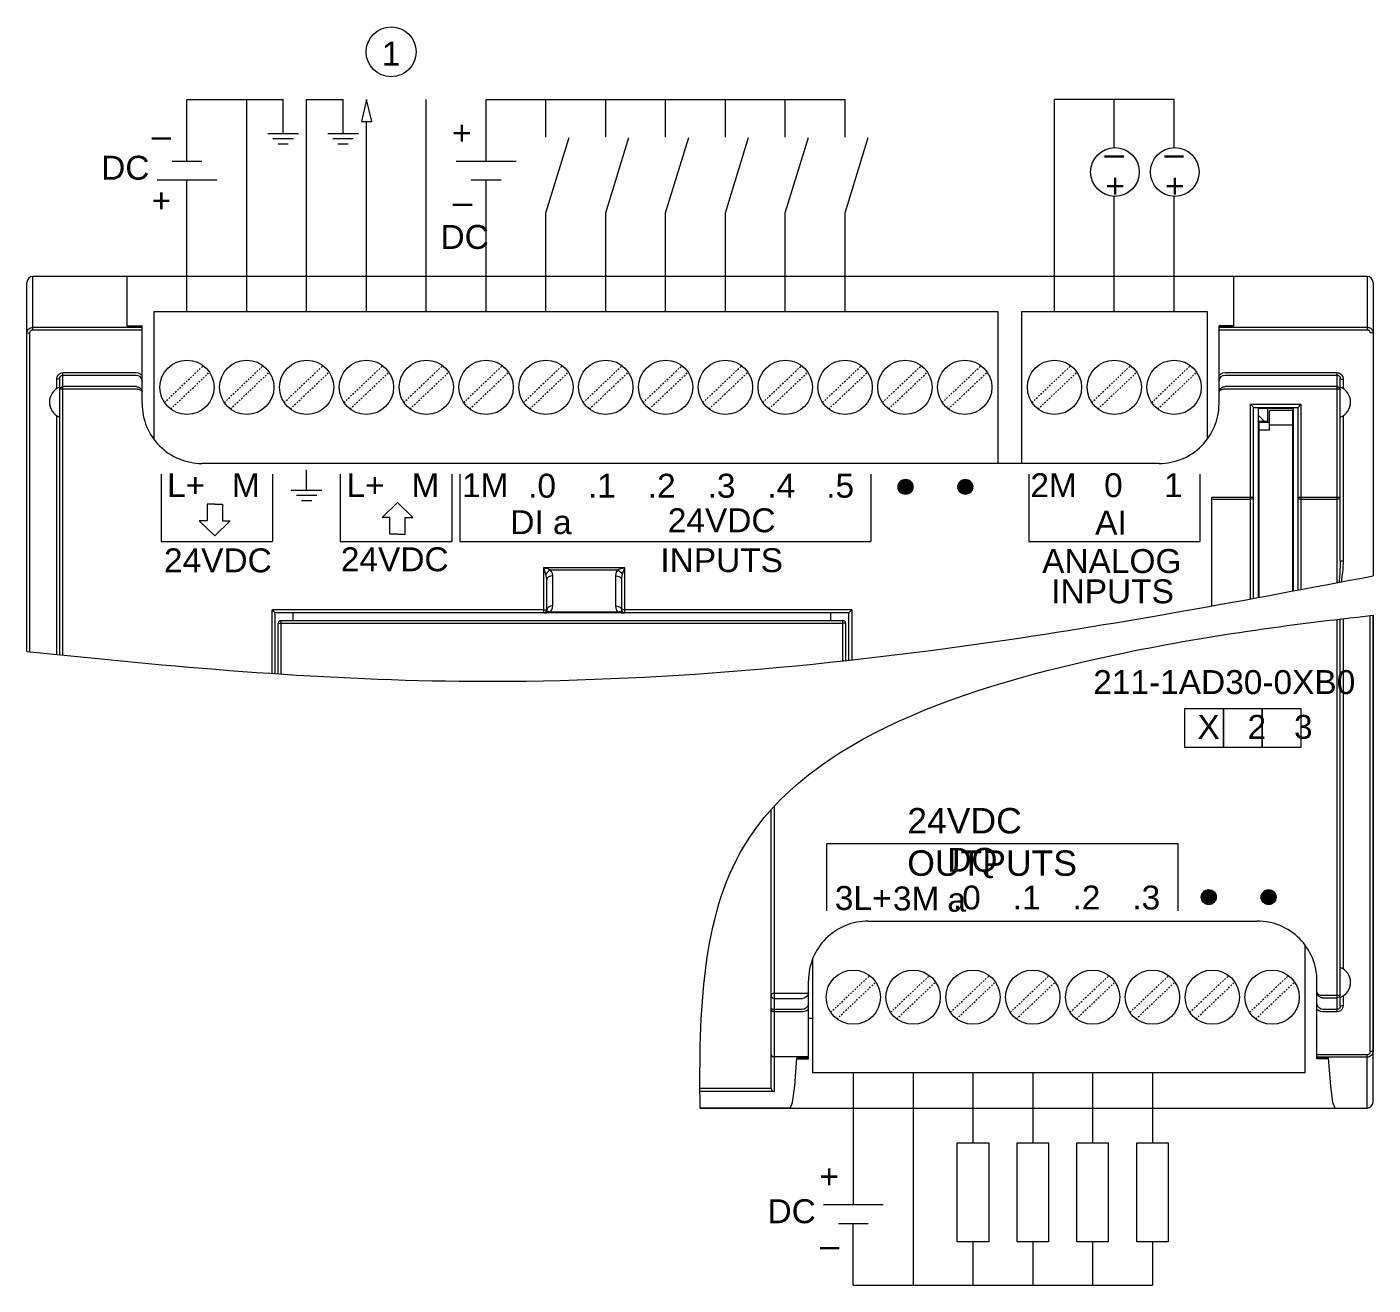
# Model space of a CAD drawing. Header units: inches. Extents: x 57 to 2760, y -193 to 2149.
# Drawn here: x 790.4 to 880.4, y 1658 to 1742.2 of the extents above; entities that cross this region are included whole.
import ezdxf

# ---------------------------------------------------------------- set-up
doc = ezdxf.new("R2010")
doc.units = ezdxf.units.IN
doc.header["$MEASUREMENT"] = 0
doc.linetypes.add('DOT', pattern=[0.2, 0.1, -0.1])
doc.layers.add('Wiring', color=7, linetype='Continuous')
doc.styles.get("Standard").update_dxf_attribs({"font": 'arial.ttf'})

msp = doc.modelspace()

# ---------------------------------------------------------------- linework, layer by layer
at = {"color": 7, "linetype": 'Continuous', "lineweight": 0}
for p, q in [((879.99903, 1725.46341), (790.79903, 1725.46341)), ((790.79903, 1721.90873), (790.79903, 1725.46341)), ((797.09903, 1722.13984), (797.09903, 1725.46341)), ((871.09903, 1722.13984), (871.09903, 1725.46341)), ((879.99903, 1725.46341), (879.99903, 1721.90873)), ((790.39903, 1700.39447), (790.39903, 1725.06341)), ((880.39903, 1725.06341), (880.39903, 1705.45298)), ((798.88903, 1723.11341), (855.30903, 1723.11341)), ((798.88903, 1723.11341), (798.88903, 1714.57681)), ((855.30903, 1723.11341), (855.30903, 1712.96341)), ((856.88903, 1723.11341), (869.30903, 1723.11341)), ((856.88903, 1723.11341), (856.88903, 1712.96341)), ((869.30903, 1723.11341), (869.30903, 1714.57681)), ((790.79903, 1722.06846), (798.09903, 1722.06846)), ((790.79903, 1721.90873), (798.09903, 1721.90873)), ((797.09903, 1722.16642), (798.09903, 1722.16642)), ((798.09903, 1722.13984), (797.09903, 1722.13984)), ((798.09903, 1716.96341), (798.09903, 1722.16642)), ((871.09903, 1722.16642), (870.09903, 1722.16642)), ((870.09903, 1716.96341), (870.09903, 1722.16642)), ((871.09903, 1722.13984), (870.09903, 1722.13984)), ((870.09903, 1722.06846), (879.99903, 1722.06846)), ((870.09903, 1721.90873), (879.99903, 1721.90873)), ((790.59903, 1700.37346), (790.59903, 1721.69163)), ((792.79903, 1719.03739), (797.69903, 1719.03739)), ((792.79903, 1700.14534), (792.79903, 1719.03739)), ((870.49903, 1719.03739), (877.99903, 1719.03739)), ((877.99903, 1704.99444), (877.99903, 1719.03739)), ((792.39903, 1717.96145), (792.39903, 1718.60592)), ((792.59903, 1700.16582), (792.59903, 1718.63608)), ((792.79903, 1718.87481), (797.69903, 1718.87481)), ((870.49903, 1718.87481), (877.99903, 1718.87481)), ((878.19903, 1706.46805), (878.19903, 1718.63608)), ((878.39903, 1718.60592), (878.39903, 1717.96145)), ((797.69903, 1718.09909), (792.79903, 1718.09909)), ((797.69903, 1717.92625), (792.79903, 1717.92625)), ((877.99903, 1718.09909), (870.49903, 1718.09909)), ((877.99903, 1717.92625), (870.49903, 1717.92816)), ((872.19903, 1703.90682), (872.19903, 1716.93328)), ((872.19903, 1716.93328), (875.59903, 1716.93328)), ((872.39903, 1710.88272), (872.39903, 1716.7144)), ((872.39903, 1716.71341), (875.39903, 1716.71341)), ((872.39903, 1716.71341), (875.39903, 1716.71341)), ((872.74903, 1716.66341), (872.69903, 1716.71341)), ((872.74903, 1704.00829), (872.74903, 1716.66341)), ((872.74903, 1716.66341), (875.04903, 1716.66341)), ((873.34903, 1716.66341), (873.34903, 1715.76341)), ((873.47403, 1715.21341), (873.47403, 1716.51341)), ((875.02403, 1716.51341), (873.47403, 1716.51341)), ((875.02403, 1704.43209), (875.02403, 1716.51341)), ((875.04903, 1716.66341), (875.09903, 1716.71341)), ((875.04903, 1716.66341), (875.04903, 1704.43678)), ((875.39903, 1704.50252), (875.39903, 1716.7144)), ((875.59903, 1704.54013), (875.59903, 1716.93328)), ((792.39903, 1700.18636), (792.39903, 1716.16538)), ((873.14903, 1715.76341), (872.74903, 1716.16341)), ((873.34903, 1715.76341), (872.74903, 1715.76341)), ((872.77403, 1704.01292), (872.77403, 1715.71341)), ((872.77403, 1715.71341), (873.47403, 1715.71341)), ((872.77403, 1715.71341), (873.47403, 1715.71341)), ((875.02403, 1715.51341), (873.47403, 1715.51341)), ((878.39903, 1716.16538), (878.39903, 1706.45005)), ((872.77403, 1715.21341), (873.47403, 1715.21341)), ((866.09903, 1712.96341), (802.09905, 1712.96341)), ((809.09552, 1711.17386), (809.09552, 1712.53886)), ((848.63911, 1711.40726), (849.13202, 1711.90017)), ((848.64485, 1711.3666), (849.17269, 1711.89444)), ((848.65063, 1711.46519), (849.07409, 1711.88865)), ((848.65255, 1711.32789), (849.21139, 1711.88674)), ((848.66025, 1711.28919), (849.2501, 1711.87904)), ((848.66216, 1711.52312), (849.01617, 1711.87713)), ((848.66794, 1711.25048), (849.2888, 1711.87134)), ((848.67368, 1711.58104), (848.95824, 1711.8656)), ((848.67564, 1711.21178), (849.32751, 1711.86364)), ((848.69373, 1711.18346), (849.35582, 1711.84555)), ((848.71232, 1711.15564), (849.38364, 1711.82696)), ((848.73091, 1711.12783), (849.41146, 1711.80838)), ((852.63911, 1711.40726), (853.13202, 1711.90017)), ((852.64485, 1711.3666), (853.17269, 1711.89444)), ((852.65063, 1711.46519), (853.07409, 1711.88865)), ((852.65255, 1711.32789), (853.21139, 1711.88674)), ((852.66025, 1711.28919), (853.2501, 1711.87904)), ((852.66216, 1711.52312), (853.01617, 1711.87713)), ((852.66794, 1711.25048), (853.2888, 1711.87134)), ((852.67368, 1711.58104), (852.95824, 1711.8656)), ((852.67564, 1711.21178), (853.32751, 1711.86364)), ((852.69373, 1711.18346), (853.35582, 1711.84555)), ((852.71232, 1711.15564), (853.38364, 1711.82696)), ((852.73091, 1711.12783), (853.41146, 1711.80838)), ((808.07177, 1711.17386), (810.11927, 1711.17386)), ((848.74949, 1711.10001), (849.43927, 1711.78979)), ((848.75065, 1711.70442), (848.83487, 1711.78863)), ((848.76808, 1711.07219), (849.46709, 1711.7712)), ((848.7878, 1711.04551), (849.49377, 1711.75148)), ((848.81562, 1711.02692), (849.51236, 1711.72367)), ((848.84343, 1711.00834), (849.53095, 1711.69585)), ((848.87125, 1710.98975), (849.54953, 1711.66803)), ((848.89907, 1710.97116), (849.56812, 1711.64021)), ((848.92689, 1710.95258), (849.58671, 1711.6124)), ((848.95788, 1710.93716), (849.60212, 1711.58141)), ((848.99658, 1710.92946), (849.60982, 1711.5427)), ((849.03529, 1710.92177), (849.61752, 1711.504)), ((849.07399, 1710.91407), (849.62522, 1711.46529)), ((849.1127, 1710.90637), (849.63292, 1711.42659)), ((849.15809, 1710.90536), (849.63393, 1711.38119)), ((849.21602, 1710.91688), (849.6224, 1711.32327)), ((849.27394, 1710.9284), (849.61088, 1711.26534)), ((849.33553, 1710.94359), (849.59569, 1711.20375)), ((849.47538, 1711.03703), (849.50225, 1711.0639)), ((852.74949, 1711.10001), (853.43927, 1711.78979)), ((852.75065, 1711.70442), (852.83487, 1711.78863)), ((852.76808, 1711.07219), (853.46709, 1711.7712)), ((852.7878, 1711.04551), (853.49377, 1711.75148)), ((852.81562, 1711.02692), (853.51236, 1711.72367)), ((852.84343, 1711.00834), (853.53095, 1711.69585)), ((852.87125, 1710.98975), (853.54953, 1711.66803)), ((852.89907, 1710.97116), (853.56812, 1711.64021)), ((852.92689, 1710.95258), (853.58671, 1711.6124)), ((852.95788, 1710.93716), (853.60212, 1711.58141)), ((852.99658, 1710.92946), (853.60982, 1711.5427)), ((853.03529, 1710.92177), (853.61752, 1711.504)), ((853.07399, 1710.91407), (853.62522, 1711.46529)), ((853.1127, 1710.90637), (853.63292, 1711.42659)), ((853.15809, 1710.90536), (853.63393, 1711.38119)), ((853.21602, 1710.91688), (853.6224, 1711.32327)), ((853.27394, 1710.9284), (853.61088, 1711.26534)), ((853.33553, 1710.94359), (853.59569, 1711.20375)), ((853.47538, 1711.03703), (853.50225, 1711.0639)), ((808.41302, 1710.83261), (809.77802, 1710.83261)), ((808.75427, 1710.49136), (809.43677, 1710.49136)), ((869.59903, 1710.69462), (869.59903, 1703.43308)), ((869.79217, 1710.70742), (872.19217, 1710.70742)), ((869.79217, 1710.56844), (872.19217, 1710.56844)), ((872.39903, 1703.94367), (872.39903, 1710.88272)), ((875.59903, 1710.70742), (877.99903, 1710.70742)), ((875.59903, 1710.56844), (877.99903, 1710.56844)), ((824.94903, 1705.99974), (830.34903, 1705.99974)), ((825.09759, 1705.94986), (824.94903, 1705.99974)), ((825.0553, 1705.67959), (824.94903, 1705.99974)), ((824.94903, 1702.96341), (824.94903, 1705.99974)), ((825.0973, 1705.55131), (825.0553, 1705.67959)), ((825.21689, 1705.90908), (825.09759, 1705.94986)), ((825.31426, 1705.87519), (825.21689, 1705.90908)), ((825.39386, 1705.84691), (825.31426, 1705.87519)), ((825.39386, 1705.84691), (829.9042, 1705.84691)), ((829.98089, 1705.87417), (829.9042, 1705.84691)), ((830.07682, 1705.90758), (829.98089, 1705.87417)), ((830.19785, 1705.94898), (830.07682, 1705.90758)), ((830.34903, 1705.99974), (830.19785, 1705.94898)), ((830.2773, 1705.7842), (830.20075, 1705.55131)), ((830.34903, 1705.99974), (830.2773, 1705.7842)), ((830.34903, 1705.99974), (830.34903, 1702.96341)), ((825.14903, 1703.16341), (825.14903, 1705.17744)), ((825.54903, 1703.43935), (825.54903, 1705.45337)), ((829.74903, 1705.45337), (829.74903, 1703.43935)), ((830.14903, 1705.17744), (830.14903, 1703.16341)), ((824.94903, 1703.17693), (806.79903, 1703.17693)), ((806.79903, 1698.92107), (806.79903, 1703.17693)), ((806.99903, 1698.90764), (806.99903, 1702.96387)), ((806.99903, 1698.90764), (806.99903, 1702.96387)), ((845.34903, 1702.96341), (806.99903, 1702.96341)), ((808.19903, 1702.46341), (808.19903, 1702.96341)), ((830.34903, 1702.96341), (824.94903, 1702.96341)), ((825.16716, 1703.06559), (825.09382, 1703.02545)), ((825.16201, 1702.97644), (825.22422, 1702.98569)), ((829.91464, 1703.02545), (825.38341, 1703.02545)), ((830.1309, 1703.06559), (830.20424, 1703.02545)), ((830.24371, 1702.96652), (830.34903, 1702.96341)), ((845.54903, 1703.17693), (830.34903, 1703.17693)), ((844.14903, 1702.46341), (844.14903, 1702.96341)), ((845.34903, 1699.80425), (845.34903, 1702.96387)), ((845.54903, 1703.17693), (845.54903, 1699.8264)), ((880.39903, 1670.26413), (880.39903, 1702.80972)), ((880.39903, 1702.80972), (880.39903, 1673.66918)), ((807.19903, 1698.89436), (807.19903, 1702.26341)), ((807.39903, 1702.46341), (844.94903, 1702.46341)), ((807.39903, 1702.46341), (844.94903, 1702.46341)), ((807.39903, 1698.88123), (807.39903, 1702.46341)), ((807.39903, 1702.2765), (844.94903, 1702.2765)), ((844.94903, 1699.76041), (844.94903, 1702.46341)), ((845.14903, 1699.78226), (845.14903, 1702.26341)), ((877.99903, 1676.29015), (877.99903, 1702.53826)), ((878.19903, 1676.69147), (878.19903, 1702.56169)), ((878.39903, 1702.58495), (878.39903, 1679.16216)), ((880.19903, 1673.63591), (880.19903, 1702.78784)), ((840.14903, 1671.19782), (840.14903, 1689.8132)), ((840.34903, 1690.03226), (840.34903, 1670.96984)), ((868.91697, 1683.97127), (869.40987, 1684.46418)), ((868.9227, 1683.9306), (869.45054, 1684.45844)), ((868.92849, 1684.02919), (869.35195, 1684.45265)), ((868.9304, 1683.8919), (869.48925, 1684.45074)), ((868.9381, 1683.85319), (869.52795, 1684.44304)), ((868.94001, 1684.08712), (869.29402, 1684.44113)), ((868.9458, 1683.81449), (869.56666, 1684.43534)), ((868.95153, 1684.14505), (869.2361, 1684.42961)), ((868.9535, 1683.77578), (869.60536, 1684.42764)), ((868.97159, 1683.74747), (869.63368, 1684.40956)), ((868.99017, 1683.71965), (869.66149, 1684.39097)), ((869.00876, 1683.69183), (869.68931, 1684.37238)), ((869.02735, 1683.66401), (869.71713, 1684.3538)), ((869.0285, 1684.26842), (869.11272, 1684.35264)), ((869.04594, 1683.6362), (869.74495, 1684.33521)), ((869.06566, 1683.60952), (869.77163, 1684.31549)), ((869.09347, 1683.59093), (869.79022, 1684.28767)), ((869.12129, 1683.57234), (869.8088, 1684.25985)), ((869.14911, 1683.55375), (869.82739, 1684.23204)), ((869.17692, 1683.53517), (869.84598, 1684.20422)), ((869.20474, 1683.51658), (869.86456, 1684.1764)), ((869.23573, 1683.50117), (869.87998, 1684.14541)), ((869.27444, 1683.49347), (869.88767, 1684.10671)), ((869.31314, 1683.48577), (869.89537, 1684.068)), ((869.35185, 1683.47807), (869.90307, 1684.0293)), ((869.39055, 1683.47037), (869.91077, 1683.99059)), ((869.43595, 1683.46936), (869.91178, 1683.9452)), ((872.91697, 1683.97127), (873.40987, 1684.46418)), ((872.9227, 1683.9306), (873.45054, 1684.45844)), ((872.92849, 1684.02919), (873.35195, 1684.45265)), ((872.9304, 1683.8919), (873.48925, 1684.45074)), ((872.9381, 1683.85319), (873.52795, 1684.44304)), ((872.94001, 1684.08712), (873.29402, 1684.44113)), ((872.9458, 1683.81449), (873.56666, 1684.43534)), ((872.95153, 1684.14505), (873.2361, 1684.42961)), ((872.9535, 1683.77578), (873.60536, 1684.42764)), ((872.97159, 1683.74747), (873.63368, 1684.40956)), ((872.99017, 1683.71965), (873.66149, 1684.39097)), ((873.00876, 1683.69183), (873.68931, 1684.37238)), ((873.02735, 1683.66401), (873.71713, 1684.3538)), ((873.0285, 1684.26842), (873.11272, 1684.35264)), ((873.04594, 1683.6362), (873.74495, 1684.33521)), ((873.06566, 1683.60952), (873.77163, 1684.31549)), ((873.09347, 1683.59093), (873.79022, 1684.28767)), ((873.12129, 1683.57234), (873.8088, 1684.25985)), ((873.14911, 1683.55375), (873.82739, 1684.23204)), ((873.17692, 1683.53517), (873.84598, 1684.20422)), ((873.20474, 1683.51658), (873.86456, 1684.1764)), ((873.23573, 1683.50117), (873.87998, 1684.14541)), ((873.27444, 1683.49347), (873.88767, 1684.10671)), ((873.31314, 1683.48577), (873.89537, 1684.068)), ((873.35185, 1683.47807), (873.90307, 1684.0293)), ((873.39055, 1683.47037), (873.91077, 1683.99059)), ((873.43595, 1683.46936), (873.91178, 1683.9452)), ((869.49387, 1683.48088), (869.90026, 1683.88727)), ((869.5518, 1683.49241), (869.88874, 1683.82935)), ((869.61339, 1683.50759), (869.87355, 1683.76775)), ((869.75324, 1683.60104), (869.78011, 1683.62791)), ((873.49387, 1683.48088), (873.90026, 1683.88727)), ((873.5518, 1683.49241), (873.88874, 1683.82935)), ((873.61339, 1683.50759), (873.87355, 1683.76775)), ((873.75324, 1683.60104), (873.78011, 1683.62791)), ((846.64903, 1682.36413), (872.649, 1682.36413)), ((875.85903, 1672.21413), (875.85903, 1680.75074)), ((842.94903, 1672.21413), (842.94903, 1679.884)), ((842.64903, 1673.16112), (842.64903, 1678.36413)), ((842.64903, 1677.57913), (842.64903, 1678.36413)), ((876.64903, 1673.16112), (876.64903, 1678.36413)), ((840.34903, 1677.53858), (842.24903, 1677.53858)), ((840.34903, 1677.19276), (842.24903, 1677.19276)), ((877.04903, 1677.40129), (877.99903, 1677.40129)), ((877.04903, 1677.22845), (877.99903, 1677.22845)), ((878.39903, 1677.3661), (878.39903, 1676.72162)), ((842.24894, 1676.45273), (840.34903, 1676.45273)), ((842.24903, 1676.29015), (840.34903, 1676.29015)), ((842.64903, 1675.86413), (842.94903, 1675.86413)), ((877.99903, 1676.45273), (877.04903, 1676.45273)), ((877.99903, 1676.29015), (877.04903, 1676.29015)), ((842.64903, 1673.29232), (840.34903, 1673.29232)), ((841.7337, 1671.34586), (841.8806, 1673.18771)), ((841.87703, 1673.16112), (842.64903, 1673.16112)), ((842.64903, 1673.18771), (841.8806, 1673.18771)), ((879.99903, 1673.41881), (876.64903, 1673.41881)), ((879.999, 1673.25908), (876.64903, 1673.25908)), ((877.41745, 1673.18771), (876.64903, 1673.18771)), ((877.42102, 1673.16112), (876.64903, 1673.16112)), ((877.56435, 1671.34586), (877.41745, 1673.18771)), ((879.99903, 1669.86413), (879.99903, 1673.41881)), ((875.85903, 1672.21413), (842.94903, 1672.21413)), ((840.15127, 1671.16762), (835.39642, 1671.16762)), ((840.34903, 1670.96984), (835.39758, 1670.96984)), ((835.40836, 1669.86413), (879.99903, 1669.86413)), ((841.43433, 1669.86413), (835.40836, 1669.86413))]:
    msp.add_line(p, q, dxfattribs=at)
at = {"linetype": 'DOT', "lineweight": 0}
for p, q in [((799.59317, 1717.04019), (802.19226, 1719.50223)), ((800.0058, 1716.6046), (802.60488, 1719.06664)), ((803.59317, 1717.04019), (806.19226, 1719.50223)), ((804.0058, 1716.6046), (806.60488, 1719.06664)), ((807.59317, 1717.04019), (810.19226, 1719.50223)), ((808.0058, 1716.6046), (810.60488, 1719.06664)), ((811.59317, 1717.04019), (814.19226, 1719.50223)), ((812.0058, 1716.6046), (814.60488, 1719.06664)), ((815.59317, 1717.04019), (818.19226, 1719.50223)), ((816.0058, 1716.6046), (818.60488, 1719.06664)), ((819.59317, 1717.04019), (822.19226, 1719.50223)), ((820.0058, 1716.6046), (822.60488, 1719.06664)), ((823.59317, 1717.04019), (826.19226, 1719.50223)), ((824.0058, 1716.6046), (826.60488, 1719.06664)), ((827.59317, 1717.04019), (830.19226, 1719.50223)), ((828.0058, 1716.6046), (830.60488, 1719.06664)), ((831.59317, 1717.04019), (834.19226, 1719.50223)), ((832.0058, 1716.6046), (834.60488, 1719.06664)), ((835.59317, 1717.04019), (838.19226, 1719.50223)), ((836.0058, 1716.6046), (838.60488, 1719.06664)), ((839.59317, 1717.04019), (842.19226, 1719.50223)), ((840.0058, 1716.6046), (842.60488, 1719.06664)), ((843.59317, 1717.04019), (846.19226, 1719.50223)), ((844.0058, 1716.6046), (846.60488, 1719.06664)), ((847.59317, 1717.04019), (850.19226, 1719.50223)), ((848.0058, 1716.6046), (850.60488, 1719.06664)), ((851.59317, 1717.04019), (854.19226, 1719.50223)), ((852.0058, 1716.6046), (854.60488, 1719.06664)), ((857.59317, 1717.04019), (860.19226, 1719.50223)), ((858.0058, 1716.6046), (860.60488, 1719.06664)), ((861.59317, 1717.04019), (864.19226, 1719.50223)), ((862.0058, 1716.6046), (864.60488, 1719.06664)), ((865.59317, 1717.04019), (868.19226, 1719.50223)), ((866.0058, 1716.6046), (868.60488, 1719.06664)), ((844.14317, 1676.2609), (846.74226, 1678.72295)), ((848.14317, 1676.2609), (850.74226, 1678.72295)), ((852.14317, 1676.2609), (854.74226, 1678.72295)), ((856.14317, 1676.2609), (858.74226, 1678.72295)), ((860.14317, 1676.2609), (862.74226, 1678.72295)), ((864.14317, 1676.2609), (866.74226, 1678.72295)), ((868.14317, 1676.2609), (870.74226, 1678.72295)), ((872.14317, 1676.2609), (874.74226, 1678.72295)), ((844.5558, 1675.82531), (847.15488, 1678.28736)), ((848.5558, 1675.82531), (851.15488, 1678.28736)), ((852.5558, 1675.82531), (855.15488, 1678.28736)), ((856.5558, 1675.82531), (859.15488, 1678.28736)), ((860.5558, 1675.82531), (863.15488, 1678.28736)), ((864.5558, 1675.82531), (867.15488, 1678.28736)), ((868.5558, 1675.82531), (871.15488, 1678.28736)), ((872.5558, 1675.82531), (875.15488, 1678.28736))]:
    msp.add_line(p, q, dxfattribs=at)
at = {"lineweight": 0}
for p, q in [((799.38403, 1712.25719), (799.38403, 1707.7436)), ((806.81403, 1712.25719), (806.81403, 1707.7436)), ((811.33927, 1712.25759), (811.33927, 1707.74401)), ((818.81403, 1712.25759), (818.81403, 1707.74401)), ((819.33927, 1712.25759), (819.33927, 1707.74401)), ((846.81403, 1712.25759), (846.81403, 1707.74401)), ((857.38403, 1712.25719), (857.38403, 1707.7436)), ((868.81403, 1712.25719), (868.81403, 1707.7436)), ((802.95363, 1710.2392), (802.43958, 1710.2392)), ((802.43958, 1710.2392), (802.43958, 1709.12081)), ((802.95363, 1710.2392), (803.46768, 1710.2392)), ((803.46768, 1710.2392), (803.46768, 1709.12081)), ((814.14674, 1709.35037), (815.17484, 1710.34785)), ((816.20294, 1709.35037), (815.17484, 1710.34785)), ((802.43958, 1709.12081), (801.92553, 1709.12081)), ((801.92553, 1709.12081), (802.95363, 1708.12333)), ((803.98173, 1709.12081), (802.95363, 1708.12333)), ((803.46768, 1709.12081), (803.98173, 1709.12081)), ((814.66079, 1709.35037), (814.14674, 1709.35037)), ((814.66079, 1708.23198), (814.66079, 1709.35037)), ((815.68889, 1709.35037), (816.20294, 1709.35037)), ((815.68889, 1708.23198), (815.68889, 1709.35037)), ((815.17484, 1708.23198), (814.66079, 1708.23198)), ((815.17484, 1708.23198), (815.68889, 1708.23198)), ((799.38403, 1707.7436), (806.81403, 1707.7436)), ((811.33927, 1707.74401), (818.81403, 1707.74401)), ((819.33927, 1707.74401), (846.81403, 1707.74401)), ((857.38403, 1707.7436), (868.81403, 1707.7436)), ((843.88927, 1687.55212), (867.36403, 1687.55212)), ((843.88927, 1683.03854), (843.88927, 1687.55212)), ((867.36403, 1683.03854), (867.36403, 1687.55212))]:
    msp.add_line(p, q, dxfattribs=at)
at = {"color": 7, "linetype": 'Continuous', "lineweight": 0}
for points in [[(790.39903, 1721.65837), (790.40354, 1721.71982), (790.41832, 1721.78419), (790.44455, 1721.84836), (790.48244, 1721.90901), (790.53122, 1721.96297), (790.58941, 1722.00764), (790.65512, 1722.041), (790.72591, 1722.06155), (790.79903, 1722.06846)], [(790.59903, 1721.69163), (790.60128, 1721.72416), (790.60867, 1721.75823), (790.62178, 1721.7922), (790.64072, 1721.82431), (790.66511, 1721.85288), (790.6942, 1721.87653), (790.72706, 1721.89419), (790.76246, 1721.90507), (790.79903, 1721.90873)], [(879.99903, 1722.06846), (880.04372, 1722.0659), (880.087, 1722.05842), (880.13017, 1722.04579), (880.17383, 1722.02723), (880.21803, 1722.00153), (880.26221, 1721.96719), (880.30484, 1721.9227), (880.34303, 1721.86762), (880.37318, 1721.80338), (880.39243, 1721.73251), (880.39903, 1721.65837)], [(879.99903, 1721.90873), (880.02138, 1721.90737), (880.04302, 1721.90342), (880.0646, 1721.89673), (880.08643, 1721.8869), (880.10853, 1721.8733), (880.13062, 1721.85512), (880.15193, 1721.83157), (880.17102, 1721.80243), (880.1861, 1721.76842), (880.19573, 1721.7309), (880.19903, 1721.69163)], [(790.39903, 1721.65837), (790.42582, 1721.675), (790.49903, 1721.68717), (790.59903, 1721.69163)], [(880.39903, 1721.65837), (880.37223, 1721.675), (880.29903, 1721.68717), (880.19903, 1721.69163)], [(792.39903, 1718.60592), (792.42073, 1718.74607), (792.48175, 1718.86865), (792.5724, 1718.96141), (792.68113, 1719.01817), (792.79903, 1719.03739)], [(797.69903, 1719.03739), (797.84159, 1719.01885), (797.97713, 1718.96362), (798.09903, 1718.87256)], [(870.09903, 1718.87256), (870.22063, 1718.96346), (870.35577, 1719.01867), (870.49903, 1719.03739)], [(877.99903, 1719.03739), (878.11692, 1719.01817), (878.22572, 1718.96137), (878.31632, 1718.86862), (878.37735, 1718.746), (878.39903, 1718.60592)], [(792.59903, 1718.6361), (792.57223, 1718.62101), (792.49902, 1718.60997), (792.39903, 1718.60592)], [(792.59903, 1718.63607), (792.60986, 1718.71356), (792.64039, 1718.78143), (792.68576, 1718.83282), (792.74018, 1718.86423), (792.79903, 1718.87481)], [(797.69903, 1718.87481), (797.81649, 1718.85476), (797.9255, 1718.79489), (798.01618, 1718.69717), (798.07732, 1718.5679), (798.09903, 1718.42025)], [(870.09903, 1718.42025), (870.12074, 1718.56792), (870.18178, 1718.69704), (870.27249, 1718.79484), (870.38106, 1718.85458), (870.49903, 1718.87481)], [(877.99903, 1718.87481), (878.05788, 1718.86423), (878.11233, 1718.83279), (878.15768, 1718.78141), (878.18821, 1718.71351), (878.19903, 1718.63607)], [(878.19903, 1718.6361), (878.22582, 1718.62101), (878.29903, 1718.60997), (878.39903, 1718.60592)], [(792.59903, 1717.90591), (792.61425, 1717.97984), (792.6576, 1718.04251), (792.72249, 1718.08439), (792.79903, 1718.09909)], [(792.79903, 1717.92625), (792.72224, 1717.92469), (792.65697, 1717.92023), (792.61389, 1717.9136), (792.59903, 1717.90591)], [(797.69904, 1718.09909), (797.76596, 1718.09415), (797.82462, 1718.08136), (797.87491, 1718.06337), (797.91771, 1718.04204), (797.95433, 1718.01837), (797.98606, 1717.99265), (798.01408, 1717.96448), (798.03883, 1717.93342), (798.05984, 1717.89979), (798.07659, 1717.86422), (798.08876, 1717.82737), (798.09627, 1717.78952), (798.09903, 1717.74836)], [(798.09903, 1717.74839), (798.09627, 1717.76925), (798.08876, 1717.78844), (798.07659, 1717.80712), (798.05985, 1717.82515), (798.03884, 1717.84221), (798.0141, 1717.85796), (797.98608, 1717.87224), (797.95436, 1717.88529), (797.91775, 1717.8973), (797.87496, 1717.90812), (797.82468, 1717.91724), (797.76604, 1717.92373), (797.69914, 1717.92625)], [(870.09903, 1717.74836), (870.10177, 1717.78939), (870.10988, 1717.82954), (870.12314, 1717.86832), (870.14123, 1717.9052), (870.1638, 1717.93973), (870.1904, 1717.9715), (870.22068, 1718.00026), (870.25435, 1718.02583), (870.29091, 1718.04789), (870.32973, 1718.06613), (870.37012, 1718.08038), (870.4115, 1718.09059), (870.45416, 1718.09688), (870.49903, 1718.09909)], [(870.49903, 1717.92625), (870.45416, 1717.92513), (870.41151, 1717.92194), (870.37012, 1717.91676), (870.32973, 1717.90953), (870.29091, 1717.90027), (870.25435, 1717.88909), (870.22068, 1717.87611), (870.1904, 1717.86153), (870.1638, 1717.84542), (870.14123, 1717.82791), (870.12314, 1717.8092), (870.10988, 1717.78954), (870.10177, 1717.76918), (870.09903, 1717.74839)], [(877.99903, 1718.09909), (878.0746, 1718.08477), (878.13952, 1718.0434), (878.1837, 1717.98008), (878.19903, 1717.90591)], [(878.19903, 1717.90591), (878.1837, 1717.91372), (878.13952, 1717.92038), (878.0746, 1717.92474), (877.99903, 1717.92625)], [(872.39903, 1716.7144), (872.38421, 1716.73663), (872.34909, 1716.7772), (872.30292, 1716.82699), (872.2513, 1716.88056), (872.19903, 1716.93328)], [(875.39903, 1716.7144), (875.41384, 1716.73663), (875.44896, 1716.7772), (875.49514, 1716.82699), (875.54675, 1716.88056), (875.59903, 1716.93328)], [(869.59217, 1710.69054), (869.59612, 1710.69386), (869.6095, 1710.69738), (869.63456, 1710.70089), (869.67313, 1710.7041), (869.72613, 1710.7067), (869.79217, 1710.70742)], [(869.59217, 1710.69054), (869.60696, 1710.64447), (869.65004, 1710.60464), (869.71524, 1710.57784), (869.79217, 1710.56844)], [(872.19217, 1710.70742), (872.23172, 1710.70704), (872.27357, 1710.70598), (872.31524, 1710.70393), (872.35283, 1710.70066), (872.38091, 1710.69616), (872.39217, 1710.69054)], [(872.39217, 1710.69054), (872.37739, 1710.64447), (872.3343, 1710.60464), (872.26911, 1710.57784), (872.19217, 1710.56844)], [(875.39903, 1710.69054), (875.40298, 1710.69386), (875.41635, 1710.69738), (875.44141, 1710.70089), (875.47999, 1710.7041), (875.53298, 1710.7067), (875.59903, 1710.70742)], [(875.39903, 1710.69054), (875.41381, 1710.64447), (875.4569, 1710.60464), (875.52209, 1710.57784), (875.59903, 1710.56844)], [(877.99903, 1710.70742), (878.03858, 1710.70704), (878.08042, 1710.70598), (878.1221, 1710.70393), (878.15969, 1710.70066), (878.18776, 1710.69616), (878.19903, 1710.69054)], [(878.19903, 1710.69054), (878.18424, 1710.64447), (878.14116, 1710.60464), (878.07596, 1710.57784), (877.99903, 1710.56844)], [(878.19903, 1706.46805), (878.19733, 1706.28435), (878.19208, 1706.08372), (878.18306, 1705.86549), (878.17005, 1705.62822), (878.15278, 1705.36956), (878.13146, 1705.09322), (878.12506, 1705.01843)], [(878.19903, 1706.46805), (878.22582, 1706.45905), (878.29903, 1706.45246), (878.39903, 1706.45005)], [(878.39903, 1706.45005), (878.3961, 1706.27581), (878.38708, 1706.08786), (878.37161, 1705.88585), (878.34935, 1705.66894), (878.31979, 1705.43506), (878.28286, 1705.18477), (878.25953, 1705.04403)], [(825.39386, 1705.84691), (825.27442, 1705.77046), (825.17095, 1705.66733), (825.0973, 1705.55131)], [(825.14903, 1705.17744), (825.14242, 1705.31955), (825.12451, 1705.44482), (825.0973, 1705.55131)], [(825.54903, 1705.45337), (825.52923, 1705.60282), (825.4755, 1705.73472), (825.39386, 1705.84691)], [(829.9042, 1705.84691), (829.8223, 1705.73434), (829.76854, 1705.60183), (829.74903, 1705.45337)], [(829.9042, 1705.84692), (830.02363, 1705.77046), (830.1271, 1705.66733), (830.20075, 1705.55131)], [(830.20075, 1705.55131), (830.17347, 1705.44449), (830.15554, 1705.31857), (830.14903, 1705.17745)], [(825.54903, 1705.45337), (825.39596, 1705.43237), (825.26619, 1705.37256), (825.17948, 1705.28304), (825.14903, 1705.17744)], [(829.74903, 1705.45337), (829.9021, 1705.43237), (830.03187, 1705.37255), (830.11858, 1705.28303), (830.14903, 1705.17744)], [(806.99903, 1702.96387), (806.98421, 1702.98374), (806.94909, 1703.0226), (806.90292, 1703.07129), (806.8513, 1703.12429), (806.79903, 1703.17693)], [(824.94903, 1703.17693), (825.02333, 1703.17596), (825.08846, 1703.1731), (825.13351, 1703.16863), (825.14903, 1703.16341)], [(824.94903, 1702.96341), (825.02419, 1702.96499), (825.09529, 1702.96945), (825.16201, 1702.97644)], [(825.54903, 1703.43935), (825.39595, 1703.41834), (825.26618, 1703.35853), (825.17947, 1703.26901), (825.14903, 1703.16341)], [(825.38341, 1703.02546), (825.26795, 1703.0656), (825.16716, 1703.06559)], [(825.22422, 1702.98569), (825.28188, 1702.99701), (825.33501, 1703.01029), (825.38341, 1703.02545)], [(825.38341, 1703.02545), (825.44952, 1703.10841), (825.5015, 1703.20529), (825.53615, 1703.31568), (825.54903, 1703.43935)], [(829.74903, 1703.43935), (829.9021, 1703.41834), (830.03187, 1703.35853), (830.11858, 1703.26901), (830.14903, 1703.16341)], [(829.74903, 1703.43935), (829.76191, 1703.31568), (829.79656, 1703.20528), (829.84854, 1703.1084), (829.91464, 1703.02545)], [(829.91463, 1703.02545), (829.97653, 1703.00662), (830.05729, 1702.98865)], [(829.91464, 1703.02545), (830.0301, 1703.06559), (830.1309, 1703.06559)], [(830.05729, 1702.98865), (830.14645, 1702.97516), (830.24371, 1702.96652)], [(830.34903, 1703.17693), (830.27472, 1703.17596), (830.20959, 1703.1731), (830.16454, 1703.16863), (830.14903, 1703.16341)], [(845.34903, 1702.96387), (845.36384, 1702.98374), (845.39896, 1703.0226), (845.44514, 1703.07129), (845.49675, 1703.12429), (845.54903, 1703.17693)], [(807.19903, 1702.26341), (807.22473, 1702.26983), (807.29804, 1702.27471), (807.39903, 1702.2765)], [(845.14903, 1702.26341), (845.12332, 1702.26983), (845.05001, 1702.27471), (844.94903, 1702.2765)], [(840.14903, 1677.42164), (840.15197, 1677.44163), (840.15988, 1677.4596), (840.17146, 1677.47544), (840.18566, 1677.48908), (840.20168, 1677.5007), (840.21967, 1677.51082), (840.23957, 1677.5195), (840.26083, 1677.52659), (840.28287, 1677.53198), (840.3051, 1677.5357), (840.32707, 1677.53786), (840.34903, 1677.53858)], [(840.14903, 1677.42164), (840.15197, 1677.38249), (840.15988, 1677.34726), (840.17146, 1677.3163), (840.18566, 1677.2896), (840.20168, 1677.26687), (840.21967, 1677.24708), (840.23957, 1677.23008), (840.26084, 1677.21621), (840.28287, 1677.20565), (840.3051, 1677.19835), (840.32707, 1677.19414), (840.34903, 1677.19276)], [(842.64903, 1676.90719), (842.62732, 1676.75967), (842.56629, 1676.63053), (842.47558, 1676.53271), (842.36703, 1676.47297), (842.24894, 1676.45273)], [(842.64903, 1677.57913), (842.62973, 1677.46059), (842.57318, 1677.35275), (842.48455, 1677.26684), (842.37291, 1677.21176), (842.24903, 1677.19276)], [(842.24903, 1677.53858), (842.3076, 1677.53902), (842.37088, 1677.54051), (842.4365, 1677.5433), (842.50109, 1677.54763), (842.56021, 1677.55364), (842.60789, 1677.56122), (842.63858, 1677.56993), (842.64903, 1677.57913)], [(877.04908, 1677.22845), (876.95336, 1677.23863), (876.87336, 1677.26408), (876.80917, 1677.29849), (876.75928, 1677.33737), (876.72145, 1677.37788), (876.69343, 1677.41854), (876.67341, 1677.45857), (876.65991, 1677.49789), (876.65192, 1677.53701), (876.64903, 1677.57918)], [(876.64903, 1677.57916), (876.65192, 1677.55777), (876.65991, 1677.53793), (876.67342, 1677.518), (876.69345, 1677.49769), (876.72149, 1677.47707), (876.75933, 1677.45652), (876.80925, 1677.4368), (876.87348, 1677.41934), (876.95353, 1677.40643), (877.0493, 1677.40128)], [(877.04903, 1676.45273), (876.93156, 1676.47278), (876.82255, 1676.53265), (876.73187, 1676.63037), (876.67074, 1676.75964), (876.64903, 1676.90729)], [(878.19903, 1677.42164), (878.1838, 1677.34771), (878.14045, 1677.28503), (878.07556, 1677.24316), (877.99903, 1677.22845)], [(877.99903, 1677.40129), (878.07581, 1677.40285), (878.14108, 1677.40732), (878.18416, 1677.41394), (878.19903, 1677.42164)], [(878.39903, 1676.72162), (878.37733, 1676.58147), (878.3163, 1676.4589), (878.22566, 1676.36613), (878.11692, 1676.30937), (877.99903, 1676.29015)], [(878.19903, 1676.69145), (878.22582, 1676.70653), (878.29903, 1676.71758), (878.39903, 1676.72162)], [(840.34903, 1676.29015), (840.29618, 1676.3004), (840.25328, 1676.32529), (840.22141, 1676.35641), (840.19838, 1676.38875), (840.18124, 1676.42147), (840.16792, 1676.45603), (840.15793, 1676.49331), (840.15142, 1676.53391), (840.14903, 1676.57838)], [(840.34903, 1676.45273), (840.29619, 1676.45719), (840.25328, 1676.46807), (840.22141, 1676.48164), (840.19838, 1676.49574), (840.18124, 1676.51001), (840.16792, 1676.52508), (840.15793, 1676.54132), (840.15142, 1676.55901), (840.14903, 1676.57838)], [(842.64903, 1676.45499), (842.52749, 1676.36414), (842.3924, 1676.30891), (842.24903, 1676.29015)], [(877.04903, 1676.29015), (876.90646, 1676.30869), (876.77093, 1676.36392), (876.64903, 1676.45499)], [(878.19903, 1676.69147), (878.1882, 1676.61398), (878.15767, 1676.54611), (878.11229, 1676.49472), (878.05788, 1676.46331), (877.99903, 1676.45273)], [(840.14903, 1673.45229), (840.16185, 1673.39591), (840.20109, 1673.34462), (840.26543, 1673.30696), (840.34903, 1673.29232)], [(880.39903, 1673.66918), (880.39456, 1673.60804), (880.37989, 1673.54385), (880.35377, 1673.47971), (880.31596, 1673.41899), (880.2672, 1673.3649), (880.20897, 1673.32011), (880.14317, 1673.28663), (880.07226, 1673.26601), (879.999, 1673.25908)], [(880.19903, 1673.63591), (880.19679, 1673.60356), (880.18946, 1673.56957), (880.17641, 1673.53562), (880.1575, 1673.50347), (880.13312, 1673.47483), (880.104, 1673.45112), (880.07109, 1673.43339), (880.03563, 1673.42248), (879.99903, 1673.41881)], [(880.39903, 1673.66918), (880.37223, 1673.65255), (880.29903, 1673.64037), (880.19903, 1673.63591)], [(841.43433, 1669.86413), (841.58457, 1670.23525), (841.7337, 1671.34586)], [(877.86372, 1669.86413), (877.71348, 1670.23525), (877.56435, 1671.34586)], [(840.15127, 1671.16762), (840.15002, 1671.17765), (840.14928, 1671.18772), (840.14903, 1671.19782)], [(840.15127, 1671.16762), (840.18076, 1671.08582), (840.2299, 1671.0265), (840.2882, 1670.98825), (840.34903, 1670.96984)]]:
    msp.add_lwpolyline(points, dxfattribs=at)
at = {"lineweight": 0}
for points in [[(867.81405, 1696.5706), (870.39748, 1696.5706), (870.39748, 1693.96544), (867.81405, 1693.96544)], [(870.39748, 1696.5706), (872.98091, 1696.5706), (872.98091, 1693.96544), (870.39748, 1693.96544)], [(872.98091, 1696.5706), (875.56434, 1696.5706), (875.56434, 1693.96544), (872.98091, 1693.96544)]]:
    msp.add_lwpolyline(points, close=True, dxfattribs=at)
at = {"color": 7, "linetype": 'Continuous', "lineweight": 0}
for centre, radius in [((801.09903, 1718.05341), 1.815), ((805.09903, 1718.05341), 1.815), ((809.09903, 1718.05341), 1.815), ((813.09903, 1718.05341), 1.815), ((817.09903, 1718.05341), 1.815), ((821.09903, 1718.05341), 1.815), ((825.09903, 1718.05341), 1.815), ((829.09903, 1718.05341), 1.815), ((833.09903, 1718.05341), 1.815), ((837.09903, 1718.05341), 1.815), ((841.09903, 1718.05341), 1.815), ((845.09903, 1718.05341), 1.815), ((849.09903, 1718.05341), 1.815), ((853.09903, 1718.05341), 1.815), ((859.09903, 1718.05341), 1.815), ((863.09903, 1718.05341), 1.815), ((867.09903, 1718.05341), 1.815), ((849.13794, 1711.40135), 0.5), ((853.13794, 1711.40135), 0.5), ((869.41579, 1683.96535), 0.5), ((873.41579, 1683.96535), 0.5), ((845.64903, 1677.27413), 1.815), ((849.64903, 1677.27413), 1.815), ((853.64903, 1677.27413), 1.815), ((857.64903, 1677.27413), 1.815), ((861.64903, 1677.27413), 1.815), ((865.64903, 1677.27413), 1.815), ((869.64903, 1677.27413), 1.815), ((873.64903, 1677.27413), 1.815)]:
    msp.add_circle(centre, radius, dxfattribs=at)
for centre, radius, start, end in [((790.79903, 1725.06341), 0.4, 90, 180), ((879.99903, 1725.06341), 0.4, 0, 90), ((792.96331, 1717.06341), 1.06429, 110.0159596, 249.9840404), ((877.83474, 1717.06341), 1.06429, 290.0159596, 69.9840404), ((802.09903, 1716.96341), 4, 179.999896, 270.0003844), ((866.09903, 1716.96341), 4, 269.9999932, 0.0005115), ((824.94903, 1703.16341), 0.2, 270, 0), ((830.34903, 1703.16341), 0.2, 180, 270), ((807.39903, 1702.26341), 0.2, 90, 180), ((807.39903, 1702.26341), 0.2, 90, 180), ((844.94903, 1702.26341), 0.2, 0, 90), ((846.64903, 1678.36413), 4, 89.9999932, 180.0005115), ((872.64903, 1678.36413), 4, 359.999896, 90.0003844), ((877.83474, 1678.26413), 1.06429, 290.0159596, 69.9840404), ((879.99903, 1670.26413), 0.4, 270, 0), ((879.99903, 1670.26413), 0.4, 270, 0)]:
    msp.add_arc(centre, radius, start, end, dxfattribs=at)
at = {"lineweight": 0}
for points, knots in [([(790.39903, 1700.39447), (800.02106, 1699.38255), (821.64145, 1697.42339), (851.88346, 1700.10324), (872.0605, 1703.85427), (880.39903, 1705.45298)], [6.41712436, 6.41712436, 6.41712436, 6.41712436, 35.39058073, 71.49208339, 96.96942642, 96.96942642, 96.96942642, 96.96942642]), ([(835.40836, 1669.86413), (835.32716, 1676.32293), (835.83146, 1692.51198), (859.99231, 1700.21788), (874.86877, 1702.2064), (880.39903, 1702.80972)], [2.14680393, 2.14680393, 2.14680393, 2.14680393, 19.98043624, 48.06554587, 65.18535135, 65.18535135, 65.18535135, 65.18535135])]:
    msp.add_open_spline(points, degree=3, knots=knots, dxfattribs=at)
at = {"layer": 'Wiring', "lineweight": 15}
for p, q in [((801.09903, 1737.30381), (805.09903, 1737.30381)), ((801.09903, 1733.18009), (801.09903, 1737.30381)), ((805.09903, 1723.11341), (805.09903, 1737.30381)), ((805.09903, 1737.30381), (807.53272, 1737.30381)), ((809.09903, 1737.30381), (811.53272, 1737.30381)), ((809.09903, 1723.11341), (809.09903, 1737.30381)), ((813.09903, 1737.30381), (812.77064, 1735.83293)), ((813.45093, 1735.83293), (813.09903, 1737.30381)), ((817.09903, 1729.5804), (817.09903, 1737.30381)), ((821.09903, 1733.18009), (821.09903, 1737.30381)), ((821.09903, 1737.30381), (845.09903, 1737.30381)), ((825.09903, 1734.77931), (825.09903, 1737.30381)), ((829.09903, 1734.77931), (829.09903, 1737.30381)), ((833.09903, 1734.77931), (833.09903, 1737.30381)), ((837.09903, 1734.77931), (837.09903, 1737.30381)), ((841.09903, 1734.77931), (841.09903, 1737.30381)), ((845.09903, 1734.77931), (845.09903, 1737.30381)), ((867.09903, 1737.30381), (859.09903, 1737.30381)), ((859.09903, 1723.11341), (859.09903, 1737.30381)), ((863.09903, 1734.07934), (863.09903, 1737.30381)), ((867.09903, 1734.07934), (867.09903, 1737.30381)), ((812.77064, 1735.83293), (813.45093, 1735.83293)), ((813.09903, 1723.11341), (813.09903, 1735.83293)), ((825.09903, 1729.71429), (826.64496, 1734.75746)), ((829.09903, 1729.71429), (830.64496, 1734.75746)), ((833.09903, 1729.71429), (834.64496, 1734.75746)), ((837.09903, 1729.71429), (838.64496, 1734.75746)), ((841.09903, 1729.71429), (842.64496, 1734.75746)), ((845.09903, 1729.71429), (846.64496, 1734.75746)), ((800.09903, 1733.18009), (802.09903, 1733.18009)), ((819.09903, 1733.18009), (823.09903, 1733.18009)), ((799.09903, 1731.92275), (803.09903, 1731.92275)), ((801.09903, 1723.11341), (801.09903, 1731.92275)), ((820.09903, 1731.92275), (822.09903, 1731.92275)), ((821.09903, 1723.11341), (821.09903, 1731.92275)), ((863.09903, 1723.11341), (863.09903, 1730.82366)), ((867.09903, 1723.11341), (867.09903, 1730.82366)), ((817.09903, 1723.11341), (817.09903, 1729.5804)), ((825.09903, 1723.11341), (825.09903, 1729.71429)), ((829.09903, 1723.11341), (829.09903, 1729.71429)), ((833.09903, 1723.11341), (833.09903, 1729.71429)), ((837.09903, 1723.11341), (837.09903, 1729.71429)), ((841.09903, 1723.11341), (841.09903, 1729.71429)), ((845.09903, 1723.11341), (845.09903, 1729.71429)), ((845.64903, 1672.21413), (845.64903, 1663.4048)), ((849.64903, 1672.21413), (849.64903, 1658.02373)), ((853.64903, 1672.21413), (853.64903, 1667.5278)), ((857.64903, 1672.21413), (857.64903, 1667.5278)), ((861.64903, 1672.21413), (861.64903, 1667.5278)), ((865.64903, 1672.21413), (865.64903, 1667.5278)), ((843.64903, 1663.4048), (847.64903, 1663.4048)), ((844.64903, 1662.14745), (846.64903, 1662.14745)), ((845.64903, 1658.02373), (845.64903, 1662.14745)), ((853.64903, 1660.90915), (853.64903, 1658.02373)), ((857.64903, 1660.90915), (857.64903, 1658.02373)), ((861.64903, 1660.90915), (861.64903, 1658.02373)), ((865.64903, 1660.90915), (865.64903, 1658.02373)), ((845.64903, 1658.02373), (865.64903, 1658.02373))]:
    msp.add_line(p, q, dxfattribs=at)
at = {"layer": 'Wiring', "color": 7, "lineweight": 15}
for p, q in [((807.53272, 1735.02785), (807.53272, 1737.30381)), ((811.53272, 1735.02785), (811.53272, 1737.30381)), ((806.50897, 1735.02785), (808.55647, 1735.02785)), ((806.85022, 1734.6866), (808.21522, 1734.6866)), ((807.19147, 1734.34535), (807.87397, 1734.34535)), ((810.50897, 1735.02785), (812.55647, 1735.02785)), ((810.85022, 1734.6866), (812.21522, 1734.6866)), ((811.19147, 1734.34535), (811.87397, 1734.34535))]:
    msp.add_line(p, q, dxfattribs=at)
at = {"layer": 'Wiring', "lineweight": 15}
for points in [[(852.59906, 1667.5278), (854.69899, 1667.5278), (854.69899, 1660.90915), (852.59906, 1660.90915)], [(856.59906, 1667.5278), (858.69899, 1667.5278), (858.69899, 1660.90915), (856.59906, 1660.90915)], [(860.59906, 1667.5278), (862.69899, 1667.5278), (862.69899, 1660.90915), (860.59906, 1660.90915)], [(864.59906, 1667.5278), (866.69899, 1667.5278), (866.69899, 1660.90915), (864.59906, 1660.90915)]]:
    msp.add_lwpolyline(points, close=True, dxfattribs=at)
msp.add_circle((814.74726, 1740.48391), 1.66853, dxfattribs=at)
at = {"layer": 'Wiring', "color": 7, "lineweight": 15}
for centre in [(863.14158, 1732.4515), (867.14158, 1732.4515)]:
    msp.add_circle(centre, 1.6284, dxfattribs=at)

# ---------------------------------------------------------------- texts
at = {"lineweight": 0}
for s, insert, char_height, width, attachment_point in [('L+', (801.03949, 1712.31124), 1.6, 5.3067617, 2), ('M', (805.03949, 1712.31124), 1.6, 5.3067617, 2), ('L+', (813.03949, 1712.31124), 1.6, 5.3067617, 2), ('M', (817.03949, 1712.31124), 1.6, 5.3067617, 2), ('1M', (821.03949, 1712.31124), 1.6, 5.3067617, 2), ('.0', (824.83955, 1712.27348), 1.6, 5.3067617, 2), ('.1', (828.83955, 1712.27348), 1.6, 5.3067617, 2), ('.2', (832.83955, 1712.27348), 1.6, 5.3067617, 2), ('.3', (836.83955, 1712.27348), 1.6, 5.3067617, 2), ('.4', (840.83955, 1712.27348), 1.6, 5.3067617, 2), ('.5', (844.76715, 1712.27448), 1.6, 5.3067617, 2), ('2M', (859.03949, 1712.31124), 1.6, 5.3067617, 2), ('0', (863.03949, 1712.31124), 1.6, 5.3067617, 2), ('1', (867.03949, 1712.31124), 1.6, 5.3067617, 2), ('24VDC INPUTS', (836.84894, 1705.67328), 1.6, 12.9076364, 8), ('AI', (862.87251, 1709.80737), 1.6, 5.3067617, 2), ('24VDC', (803.16543, 1707.28381), 1.6, 12.4032, 2), ('24VDC', (814.98814, 1707.35537), 1.6, 8.5528889, 2), ('ANALOG', (862.93153, 1707.23883), 1.6, 12.9076364, 2), ('INPUTS', (862.98328, 1705.21355), 1.6, 12.9076364, 2), ('{\\fArial|b0|i0|c0|p32;211-1AD30-0XB0}', (861.69198, 1699.14315), 1.6, 24.8996336, 1), ('X   2   3', (868.65508, 1696.14929), 1.6, 12.5784889, 1), ('24VDC OUTPUTS', (849.25836, 1689.9241), 1.7, 15.0247619, 1), ('DQ a', (851.93415, 1687.2604), 1.6, 4.3914203, 1), ('3L+', (844.41027, 1684.70773), 1.6, 3.5662222, 1), ('3M', (848.29363, 1684.67513), 1.6, 3.5662222, 1), ('.0', (853.2373, 1684.73777), 1.6, 5.3067617, 2), ('.1', (857.2373, 1684.73777), 1.6, 5.3067617, 2), ('.2', (861.2373, 1684.73777), 1.6, 5.3067617, 2), ('.3', (865.2373, 1684.73777), 1.6, 5.3067617, 2)]:
    msp.add_mtext(s, dxfattribs=dict(at, insert=insert, char_height=char_height, width=width, attachment_point=attachment_point))
at = {"insert": (824.76434, 1709.83618), "char_height": 1.6, "width": 5.3067617, "attachment_point": 2}
msp.add_mtext('DI a', dxfattribs=at)
at = {"layer": 'Wiring', "lineweight": 15, "char_height": 1.6, "width": 8.5528889, "attachment_point": 2}
for s, insert in [('1', (814.74891, 1741.16346)), ('+', (819.47913, 1735.87267)), ('_', (799.38443, 1736.67305)), ('DC', (796.97729, 1733.53732)), ('+', (799.38498, 1731.35516)), ('_', (819.52566, 1732.24965)), ('DC', (819.66383, 1728.90912)), ('+', (844.02913, 1666.09737)), ('DC', (841.52729, 1663.76203)), ('_', (844.07566, 1662.47436))]:
    msp.add_mtext(s, dxfattribs=dict(at, insert=insert))
at = {"layer": 'Wiring', "lineweight": 15, "char_height": 1.6, "width": 8.5528889, "attachment_point": 2, "rotation": 180}
for s, insert in [('_', (863.08721, 1731.49739)), ('_', (867.08721, 1731.49739)), ('+', (863.14741, 1730.67554)), ('+', (867.14741, 1730.67554))]:
    msp.add_mtext(s, dxfattribs=dict(at, insert=insert))

doc.saveas('drawing.dxf')
